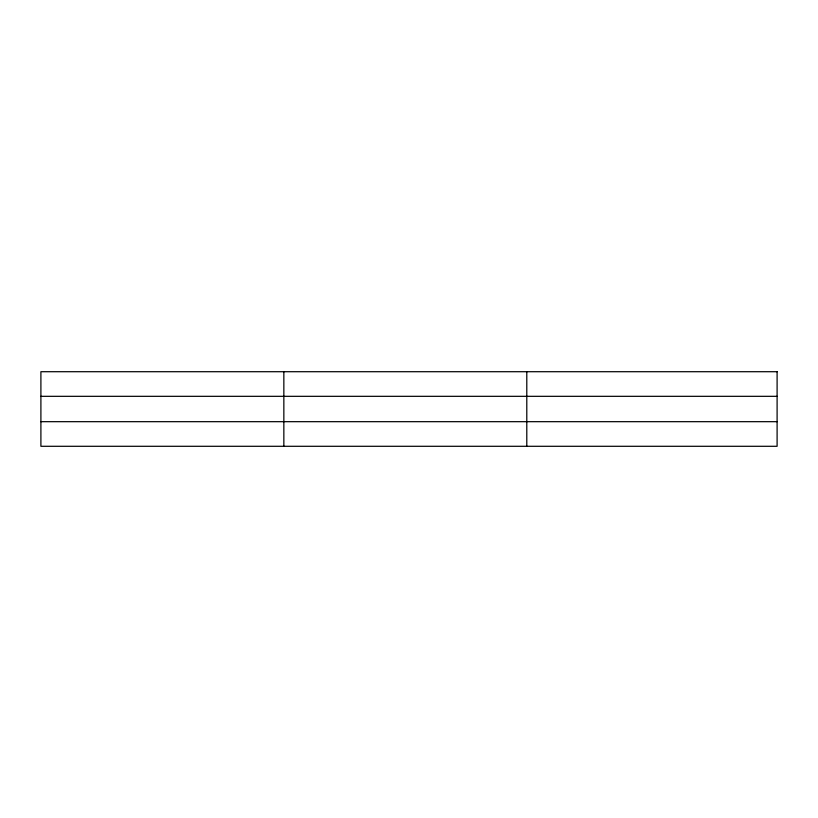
<?xml version="1.0" encoding="UTF-8"?>
<svg xmlns="http://www.w3.org/2000/svg" width="818" height="818" viewBox="0 0 818 818"><rect width="100%" height="100%" fill="white"/><g stroke="black" fill="none" stroke-linecap="round" stroke-linejoin="round"><path stroke-width="1.23" d="M283.846 446.291L283.846 371.709M526.792 446.291L526.792 371.709M40.9 396.321L777.1 396.321M40.9 421.679L777.1 421.679M777.1 371.709L777.1 446.291L40.9 446.291L40.9 371.709L777.1 371.709"/></g></svg>
